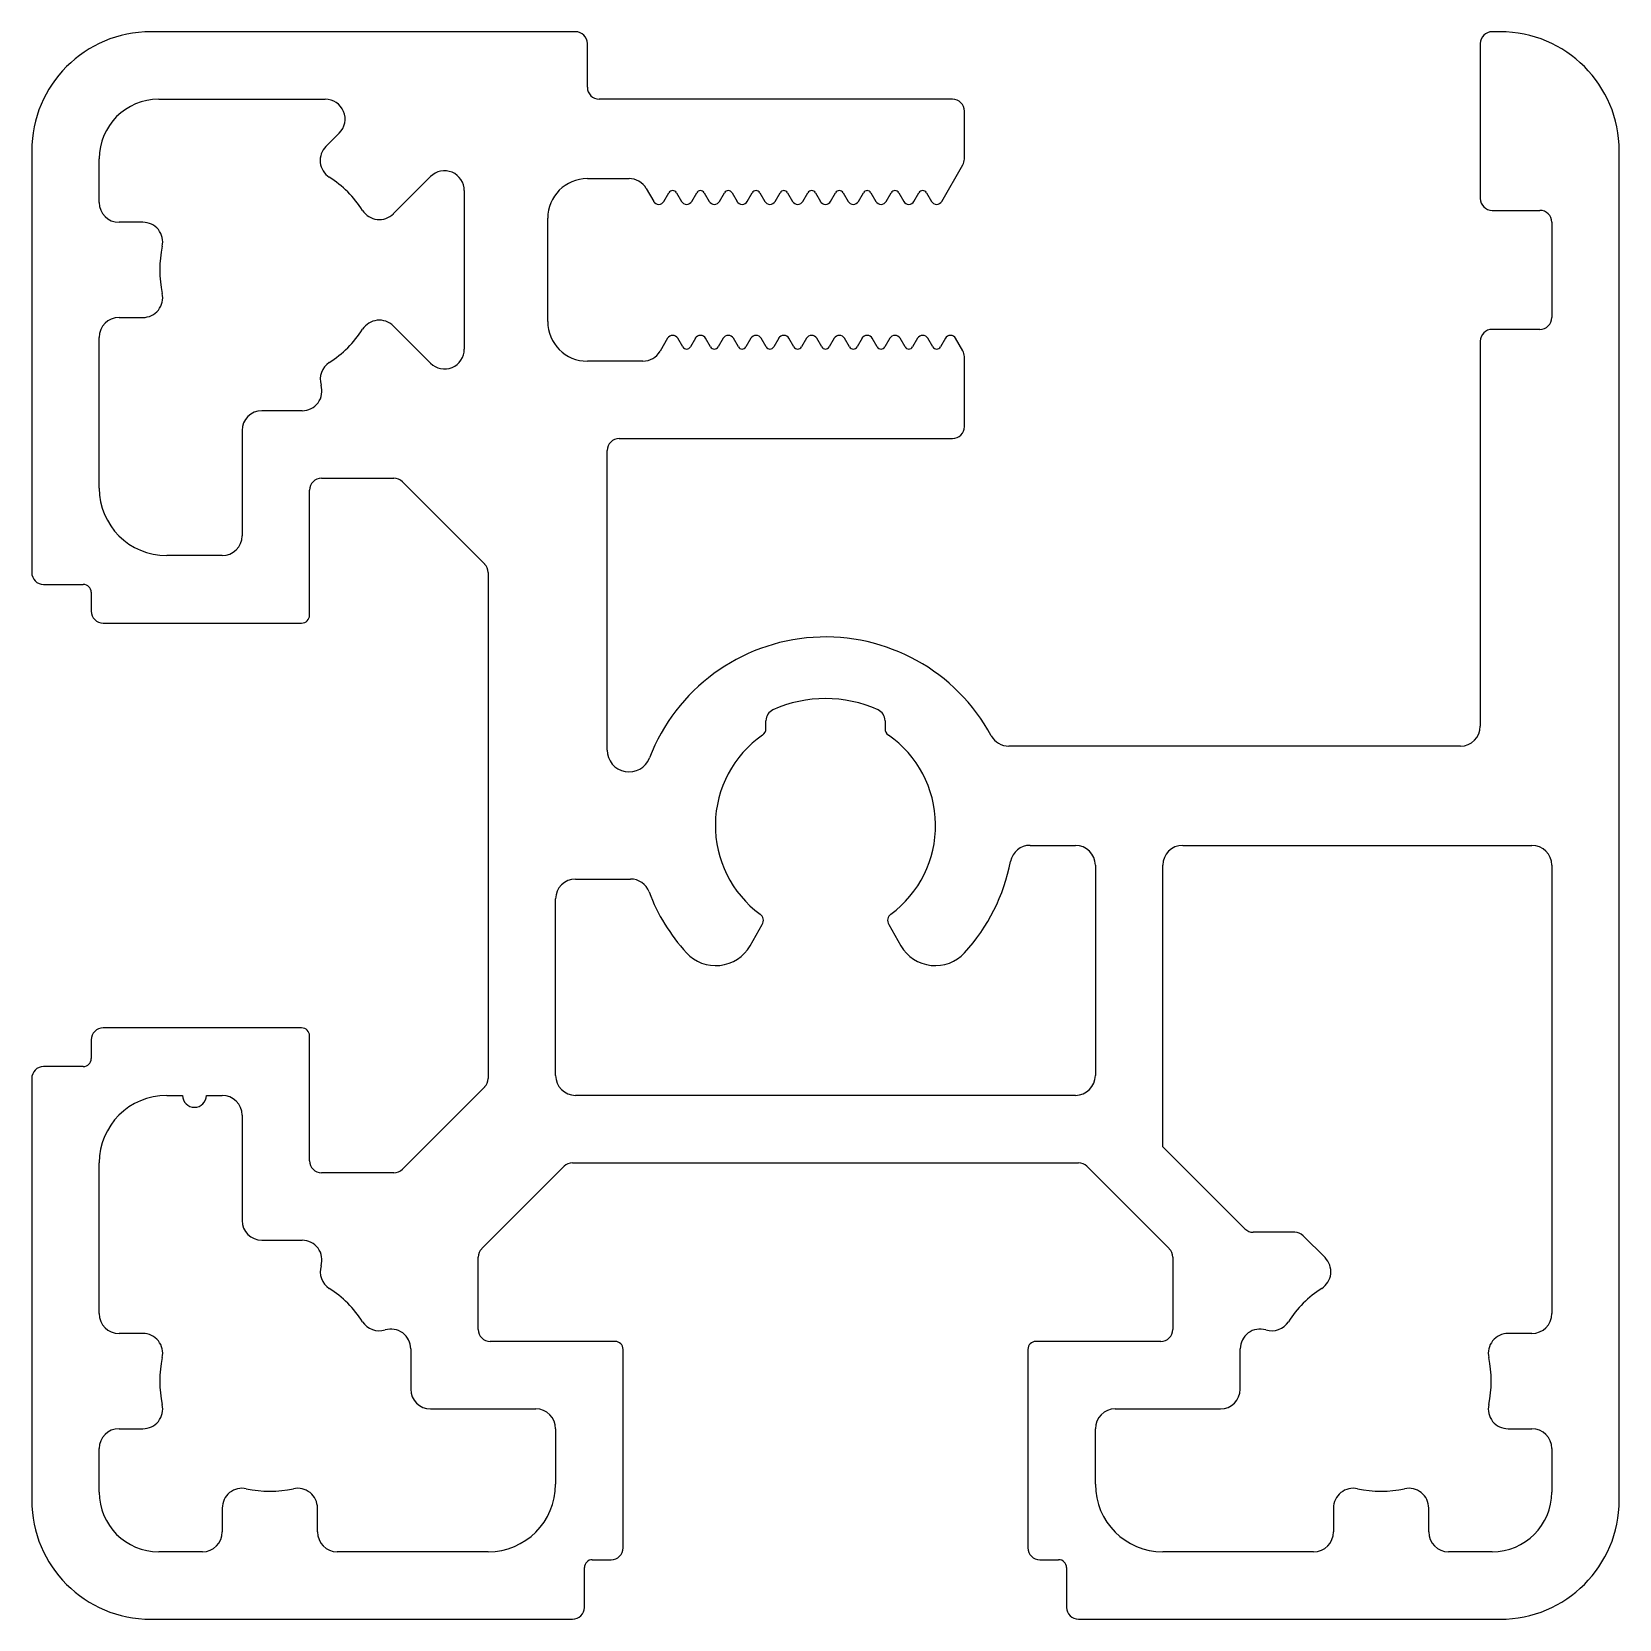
# Model space of a CAD drawing. Extents: x 1.9 to 41.9, y 1.8 to 41.8.
import ezdxf

# ---------------------------------------------------------------- set-up
doc = ezdxf.new("R2010")
doc.units = 0
doc.layers.get('0').update_dxf_attribs({"linetype": 'CONTINUOUS'})

msp = doc.modelspace()

# ---------------------------------------------------------------- linework, layer by layer
for p, q in [((15.575, 41.803), (4.875, 41.803)), ((38.875, 41.803), (38.675, 41.803)), ((15.875, 40.403), (15.875, 41.503)), ((38.375, 41.503), (38.375, 37.603)), ((5.075, 40.103), (9.271, 40.103)), ((25.075, 40.103), (16.175, 40.103)), ((25.375, 38.596), (25.375, 39.803)), ((9.625, 39.249), (9.289, 38.914)), ((1.875, 38.803), (1.875, 28.178)), ((41.875, 4.803), (41.875, 38.803)), ((3.575, 37.503), (3.575, 38.603)), ((24.805, 37.528), (25.335, 38.446)), ((10.986, 37.216), (11.922, 38.152)), ((15.875, 38.103), (16.925, 38.103)), ((12.775, 37.799), (12.775, 33.807)), ((17.358, 37.853), (17.546, 37.528)), ((17.805, 37.528), (17.93, 37.744)), ((18.121, 37.744), (18.246, 37.528)), ((18.505, 37.528), (18.63, 37.744)), ((18.821, 37.744), (18.946, 37.528)), ((19.205, 37.528), (19.33, 37.744)), ((19.521, 37.744), (19.646, 37.528)), ((19.905, 37.528), (20.03, 37.744)), ((20.221, 37.744), (20.346, 37.528)), ((20.605, 37.528), (20.73, 37.744)), ((20.921, 37.744), (21.046, 37.528)), ((21.305, 37.528), (21.43, 37.744)), ((21.621, 37.744), (21.746, 37.528)), ((22.005, 37.528), (22.13, 37.744)), ((22.321, 37.744), (22.446, 37.528)), ((22.705, 37.528), (22.83, 37.744)), ((23.021, 37.744), (23.146, 37.528)), ((23.405, 37.528), (23.53, 37.744)), ((23.721, 37.744), (23.846, 37.528)), ((24.105, 37.528), (24.23, 37.744)), ((24.421, 37.744), (24.546, 37.528)), ((38.675, 37.303), (39.875, 37.303)), ((4.676, 37.003), (4.075, 37.003)), ((14.875, 34.503), (14.875, 37.103)), ((40.175, 37.003), (40.175, 34.603)), ((4.075, 34.603), (4.676, 34.603)), ((3.575, 30.303), (3.575, 34.103)), ((11.922, 33.453), (10.986, 34.389)), ((17.896, 34.078), (17.708, 33.753)), ((18.28, 33.862), (18.155, 34.078)), ((18.596, 34.078), (18.471, 33.862)), ((18.98, 33.862), (18.855, 34.078)), ((19.296, 34.078), (19.171, 33.862)), ((19.68, 33.862), (19.555, 34.078)), ((19.996, 34.078), (19.871, 33.862)), ((20.38, 33.862), (20.255, 34.078)), ((20.696, 34.078), (20.571, 33.862)), ((21.08, 33.862), (20.955, 34.078)), ((21.396, 34.078), (21.271, 33.862)), ((21.78, 33.862), (21.655, 34.078)), ((22.096, 34.078), (21.971, 33.862)), ((22.48, 33.862), (22.355, 34.078)), ((22.796, 34.078), (22.671, 33.862)), ((23.18, 33.862), (23.055, 34.078)), ((23.496, 34.078), (23.371, 33.862)), ((23.88, 33.862), (23.755, 34.078)), ((24.196, 34.078), (24.071, 33.862)), ((24.58, 33.862), (24.455, 34.078)), ((24.896, 34.078), (24.771, 33.862)), ((25.335, 33.766), (25.155, 34.078)), ((38.375, 34.003), (38.375, 24.303)), ((39.875, 34.303), (38.675, 34.303)), ((25.375, 31.853), (25.375, 33.616)), ((17.275, 33.503), (15.875, 33.503)), ((8.687, 32.253), (7.675, 32.253)), ((7.175, 31.753), (7.175, 29.103)), ((16.375, 23.704), (16.375, 31.253)), ((16.675, 31.553), (25.075, 31.553)), ((9.175, 30.553), (11.001, 30.553)), ((11.213, 30.465), (13.288, 28.391)), ((8.875, 27.103), (8.875, 30.253)), ((6.675, 28.603), (5.275, 28.603)), ((13.375, 28.178), (13.375, 15.427)), ((2.175, 27.878), (3.175, 27.878)), ((3.375, 27.678), (3.375, 27.203)), ((3.675, 26.903), (8.675, 26.903)), ((20.375, 24.244), (20.375, 24.443)), ((23.375, 24.443), (23.375, 24.244)), ((37.875, 23.803), (26.492, 23.803)), ((27.029, 21.303), (28.175, 21.303)), ((30.875, 21.303), (39.675, 21.303)), ((28.675, 20.803), (28.675, 15.503)), ((30.375, 13.707), (30.375, 20.803)), ((40.175, 20.803), (40.175, 9.503)), ((15.575, 20.453), (16.962, 20.453)), ((15.075, 15.503), (15.075, 19.953)), ((19.974, 18.772), (20.283, 19.308)), ((23.468, 19.308), (23.777, 18.772)), ((3.375, 16.403), (3.375, 15.928)), ((8.675, 16.703), (3.675, 16.703)), ((8.875, 13.353), (8.875, 16.503)), ((3.175, 15.728), (2.175, 15.728)), ((1.875, 15.428), (1.875, 4.803)), ((13.288, 15.215), (11.213, 13.141)), ((5.275, 15.003), (5.675, 15.003)), ((6.275, 15.003), (6.675, 15.003)), ((28.175, 15.003), (15.575, 15.003)), ((7.175, 14.503), (7.175, 11.853)), ((32.442, 11.641), (30.375, 13.707)), ((3.575, 9.503), (3.575, 13.303)), ((13.213, 11.141), (15.288, 13.215)), ((15.5, 13.303), (28.251, 13.303)), ((28.463, 13.215), (30.538, 11.141)), ((11.001, 13.053), (9.175, 13.053)), ((7.675, 11.353), (8.687, 11.353)), ((33.698, 11.553), (32.654, 11.553)), ((34.462, 10.914), (33.91, 11.465)), ((13.125, 9.103), (13.125, 10.928)), ((30.625, 10.928), (30.625, 9.103)), ((4.676, 9.003), (4.075, 9.003)), ((16.575, 8.803), (13.425, 8.803)), ((30.325, 8.803), (27.175, 8.803)), ((39.675, 9.003), (39.075, 9.003)), ((11.425, 8.614), (11.425, 7.603)), ((16.775, 3.603), (16.775, 8.603)), ((26.975, 8.603), (26.975, 3.603)), ((32.325, 7.603), (32.325, 8.614)), ((11.925, 7.103), (14.575, 7.103)), ((29.175, 7.103), (31.825, 7.103)), ((4.075, 6.603), (4.676, 6.603)), ((15.075, 6.603), (15.075, 5.203)), ((28.675, 5.203), (28.675, 6.603)), ((39.075, 6.603), (39.675, 6.603)), ((3.575, 5.003), (3.575, 6.103)), ((40.175, 6.103), (40.175, 5.003)), ((6.675, 4.603), (6.675, 4.003)), ((9.075, 4.003), (9.075, 4.603)), ((34.675, 4.603), (34.675, 4.003)), ((37.075, 4.003), (37.075, 4.603)), ((6.175, 3.503), (5.075, 3.503)), ((13.375, 3.503), (9.575, 3.503)), ((16, 3.303), (16.475, 3.303)), ((27.275, 3.303), (27.75, 3.303)), ((34.175, 3.503), (30.375, 3.503)), ((38.675, 3.503), (37.575, 3.503)), ((15.8, 2.103), (15.8, 3.103)), ((27.95, 3.103), (27.95, 2.103)), ((4.875, 1.803), (15.5, 1.803)), ((28.25, 1.803), (38.875, 1.803))]:
    msp.add_line(p, q)
for centre, radius, start, end in [((4.875, 38.803), 3, 90, 180), ((15.575, 41.503), 0.3, 0, 90), ((38.675, 41.503), 0.3, 90, 180), ((38.875, 38.803), 3, 0, 90), ((16.175, 40.403), 0.3, 180, 270), ((5.075, 38.603), 1.5, 90, 180), ((9.271, 39.603), 0.5, 315, 90), ((25.075, 39.803), 0.3, 0, 90), ((9.643, 38.56), 0.5, 135, 237.3416), ((25.075, 38.596), 0.3, 330, 360), ((7.875, 35.803), 2.775, 32.6584, 57.3416), ((12.275, 37.799), 0.5, 360, 135), ((15.875, 37.103), 1, 90, 180), ((16.925, 37.603), 0.5, 30, 90), ((18.025, 37.689), 0.11, 30, 150), ((18.725, 37.689), 0.11, 30, 150), ((19.425, 37.689), 0.11, 30, 150), ((20.125, 37.689), 0.11, 30, 150), ((20.825, 37.689), 0.11, 30, 150), ((21.525, 37.689), 0.11, 30, 150), ((22.225, 37.689), 0.11, 30, 150), ((22.925, 37.689), 0.11, 30, 150), ((23.625, 37.689), 0.11, 30, 150), ((24.325, 37.689), 0.11, 30, 150), ((38.675, 37.603), 0.3, 180, 270), ((4.075, 37.503), 0.5, 180, 270), ((10.633, 37.57), 0.5, 212.6584, 315), ((17.675, 37.603), 0.15, 210, 330), ((18.375, 37.603), 0.15, 210, 330), ((19.075, 37.603), 0.15, 210, 330), ((19.775, 37.603), 0.15, 210, 330), ((20.475, 37.603), 0.15, 210, 330), ((21.175, 37.603), 0.15, 210, 330), ((21.875, 37.603), 0.15, 210, 330), ((22.575, 37.603), 0.15, 210, 330), ((23.275, 37.603), 0.15, 210, 330), ((23.975, 37.603), 0.15, 210, 330), ((24.675, 37.603), 0.15, 210, 330), ((39.875, 37.003), 0.3, 360, 90), ((4.676, 36.503), 0.5, 347.6584, 90), ((7.875, 35.803), 2.775, 167.6584, 192.3416), ((4.676, 35.103), 0.5, 270, 12.3416), ((4.075, 34.103), 0.5, 90, 180), ((10.633, 34.035), 0.5, 45, 147.3416), ((15.875, 34.503), 1, 180, 270), ((39.875, 34.603), 0.3, 270, 0), ((7.875, 35.803), 2.775, 302.6584, 327.3416), ((18.025, 34.003), 0.15, 30, 150), ((18.725, 34.003), 0.15, 30, 150), ((19.425, 34.003), 0.15, 30, 150), ((20.125, 34.003), 0.15, 30, 150), ((20.825, 34.003), 0.15, 30, 150), ((21.525, 34.003), 0.15, 30, 150), ((22.225, 34.003), 0.15, 30, 150), ((22.925, 34.003), 0.15, 30, 150), ((23.625, 34.003), 0.15, 30, 150), ((24.325, 34.003), 0.15, 30, 150), ((25.025, 34.003), 0.15, 30, 150), ((38.675, 34.003), 0.3, 90, 180), ((12.275, 33.807), 0.5, 225, 0), ((17.275, 34.003), 0.5, 270, 330), ((18.375, 33.917), 0.11, 210, 330), ((19.075, 33.917), 0.11, 210, 330), ((19.775, 33.917), 0.11, 210, 330), ((20.475, 33.917), 0.11, 210, 330), ((21.175, 33.917), 0.11, 210, 330), ((21.875, 33.917), 0.11, 210, 330), ((22.575, 33.917), 0.11, 210, 330), ((23.275, 33.917), 0.11, 210, 330), ((23.975, 33.917), 0.11, 210, 330), ((24.675, 33.917), 0.11, 210, 330), ((25.075, 33.616), 0.3, 0, 30), ((9.643, 33.046), 0.5, 122.6584, 197.0237), ((8.687, 32.753), 0.5, 270, 17.0237), ((7.675, 31.753), 0.5, 90, 180), ((25.075, 31.853), 0.3, 270, 0), ((16.675, 31.253), 0.3, 90, 180), ((9.175, 30.253), 0.3, 90, 180), ((11.001, 30.253), 0.3, 45, 90), ((5.275, 30.303), 1.7, 180, 270), ((6.675, 29.103), 0.5, 270, 0), ((2.175, 28.178), 0.3, 180, 270), ((13.075, 28.178), 0.3, 0, 45), ((3.175, 27.678), 0.2, 360, 90), ((3.675, 27.203), 0.3, 180, 270), ((8.675, 27.103), 0.2, 270, 0), ((21.875, 21.803), 4.75, 28.4369, 158.9825), ((21.875, 21.803), 3.2, 65.5567, 114.4433), ((20.675, 24.443), 0.3, 114.4433, 180), ((23.075, 24.443), 0.3, 0, 65.5567), ((21.875, 21.803), 2.775, 124.8499, 233.5983), ((20.175, 24.244), 0.2, 304.8499, 0), ((23.575, 24.244), 0.2, 180, 235.1501), ((21.875, 21.803), 2.775, 306.4017, 55.1501), ((26.492, 24.303), 0.5, 208.4369, 270), ((37.875, 24.303), 0.5, 270, 0), ((16.927, 23.704), 0.551, 180, 338.9825), ((27.029, 20.803), 0.5, 90, 169.0194), ((28.175, 20.803), 0.5, 0, 90), ((30.875, 20.803), 0.5, 90, 180), ((39.675, 20.803), 0.5, 0, 90), ((21.875, 21.803), 4.75, 317.5651, 349.0194), ((15.575, 19.953), 0.5, 90, 180), ((16.962, 19.953), 0.5, 20.633, 90), ((21.875, 21.803), 4.75, 200.633, 222.4349), ((20.11, 19.408), 0.2, 330, 53.5983), ((23.641, 19.408), 0.2, 126.4017, 210), ((19.108, 19.272), 1, 222.4349, 330), ((24.643, 19.272), 1, 210, 317.5651), ((3.675, 16.403), 0.3, 90, 180), ((8.675, 16.503), 0.2, 0, 90), ((2.175, 15.428), 0.3, 90, 180), ((3.175, 15.928), 0.2, 270, 0), ((13.075, 15.427), 0.3, 315, 0), ((15.575, 15.503), 0.5, 180, 270), ((28.175, 15.503), 0.5, 270, 0), ((5.275, 13.303), 1.7, 90, 180), ((5.975, 15.003), 0.3, 180, 0), ((6.675, 14.503), 0.5, 0, 90), ((9.175, 13.353), 0.3, 180, 270), ((15.5, 13.003), 0.3, 90, 135), ((28.251, 13.003), 0.3, 45, 90), ((11.001, 13.353), 0.3, 270, 315), ((7.675, 11.853), 0.5, 180, 270), ((32.654, 11.853), 0.3, 225, 270), ((8.687, 10.853), 0.5, 342.9763, 90), ((33.698, 11.253), 0.3, 45, 90), ((13.425, 10.928), 0.3, 135, 180), ((30.325, 10.928), 0.3, 0, 45), ((34.108, 10.56), 0.5, 302.6584, 45), ((9.643, 10.56), 0.5, 162.9763, 237.3416), ((7.875, 7.803), 2.775, 32.6584, 57.3416), ((35.875, 7.803), 2.775, 122.6584, 147.3416), ((4.075, 9.503), 0.5, 180, 270), ((10.633, 9.57), 0.5, 212.6584, 287.0237), ((33.118, 9.57), 0.5, 252.9763, 327.3416), ((39.675, 9.503), 0.5, 270, 0), ((4.676, 8.503), 0.5, 347.6584, 90), ((10.925, 8.614), 0.5, 0, 107.0237), ((13.425, 9.103), 0.3, 180, 270), ((16.575, 8.603), 0.2, 0, 90), ((27.175, 8.603), 0.2, 90, 180), ((30.325, 9.103), 0.3, 270, 0), ((32.825, 8.614), 0.5, 72.9763, 180), ((39.075, 8.503), 0.5, 90, 192.3416), ((7.875, 7.803), 2.775, 167.6584, 192.3416), ((35.875, 7.803), 2.775, 347.6584, 12.3416), ((11.925, 7.603), 0.5, 180, 270), ((31.825, 7.603), 0.5, 270, 0), ((4.676, 7.103), 0.5, 270, 12.3416), ((39.075, 7.103), 0.5, 167.6584, 270), ((14.575, 6.603), 0.5, 0, 90), ((29.175, 6.603), 0.5, 90, 180), ((4.075, 6.103), 0.5, 90, 180), ((39.675, 6.103), 0.5, 0, 90), ((13.375, 5.203), 1.7, 270, 0), ((30.375, 5.203), 1.7, 180, 270), ((4.875, 4.803), 3, 180, 270), ((5.075, 5.003), 1.5, 180, 270), ((7.175, 4.603), 0.5, 77.6584, 180), ((7.875, 7.803), 2.775, 257.6584, 282.3416), ((8.575, 4.603), 0.5, 0, 102.3416), ((35.175, 4.603), 0.5, 77.6584, 180), ((35.875, 7.803), 2.775, 257.6584, 282.3416), ((36.575, 4.603), 0.5, 0, 102.3416), ((38.675, 5.003), 1.5, 270, 360), ((38.875, 4.803), 3, 270, 0), ((6.175, 4.003), 0.5, 270, 0), ((9.575, 4.003), 0.5, 180, 270), ((34.175, 4.003), 0.5, 270, 0), ((37.575, 4.003), 0.5, 180, 270), ((16.475, 3.603), 0.3, 270, 0), ((27.275, 3.603), 0.3, 180, 270), ((16, 3.103), 0.2, 90, 180), ((27.75, 3.103), 0.2, 0, 90), ((15.5, 2.103), 0.3, 270, 0), ((28.25, 2.103), 0.3, 180, 270)]:
    msp.add_arc(centre, radius, start, end)

doc.saveas('drawing.dxf')
